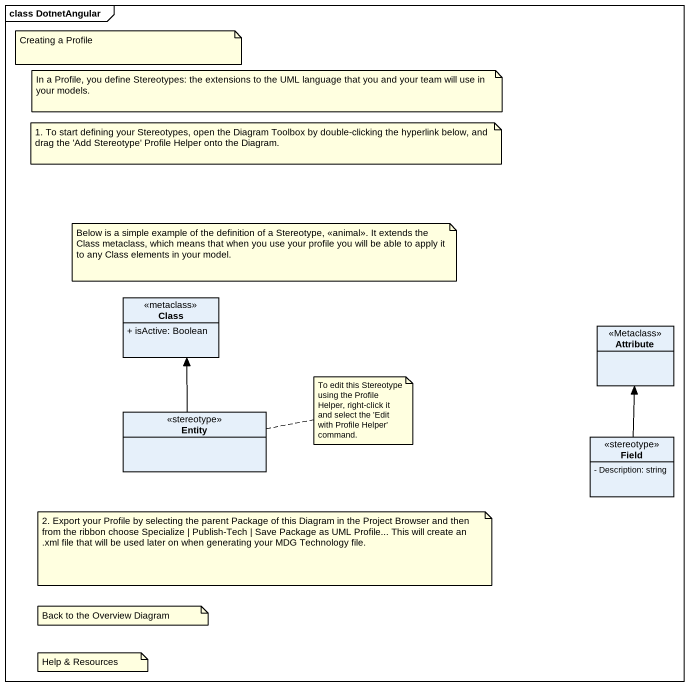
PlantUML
@startuml
mainframe class DotnetAngular
hide circle
hide empty members
skinparam classAttributeIconSize 0
class "Class" as Class_ <<metaclass>> {
  + isActive: Boolean
}
class Attribute <<Metaclass>>
class "Entity" as Entity_ <<stereotype>>
class Field <<stereotype>> {
  - Description: string
}
Entity_ -up-> Class_
Field -up-> Attribute
note as N1
  Creating a Profile
end note
note as N2
  In a Profile, you define Stereotypes: the extensions to the UML language that you and your team will use in your models.
end note
note as N3
  1. To start defining your Stereotypes, open the Diagram Toolbox by double-clicking the hyperlink below, and drag the 'Add Stereotype' Profile Helper onto the Diagram.
end note
note as N4
  Below is a simple example of the definition of a Stereotype, <<animal>>. It extends the Class metaclass, which means that when you use your profile you will be able to apply it to any Class elements in your model.
end note
note right of Entity_ : To edit this Stereotype using the Profile Helper, right-click it and select the 'Edit with Profile Helper' command.
note as N6
  2. Export your Profile by selecting the parent Package of this Diagram in the Project Browser and then from the ribbon choose Specialize | Publish-Tech | Save Package as UML Profile... This will create an .xml file that will be used later on when generating your MDG Technology file.
end note
note as N7
  Back to the Overview Diagram
end note
note as N8
  Help & Resources
end note
@enduml
